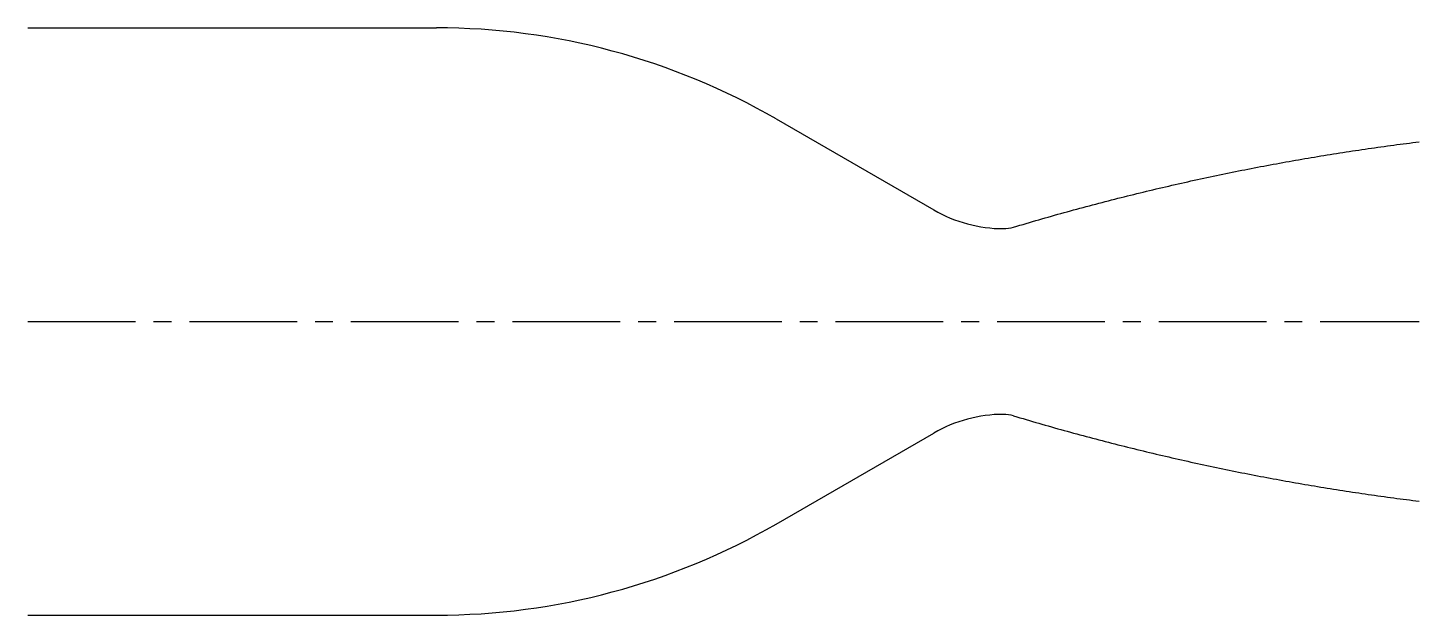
# Model space of a CAD drawing. Header units: millimetres. Extents: x 0 to 246, y -52 to 52.
import ezdxf

# ---------------------------------------------------------------- set-up
doc = ezdxf.new("R2010")
doc.units = ezdxf.units.MM
doc.linetypes.add('CENTER2', pattern=[28.575, 19.05, -3.175, 3.175, -3.175])
doc.layers.get('0').update_dxf_attribs({"color": 1})

msp = doc.modelspace()

# ---------------------------------------------------------------- linework, layer by layer
for p, q in [((0, 51.913238), (72.28091, 51.913238)), ((132.362745, 35.814359), (160.246822, 19.715479)), ((132.362745, -35.814359), (160.246822, -19.715479)), ((0, -51.913238), (72.28091, -51.913238))]:
    msp.add_line(p, q)
at = {"color": 3, "linetype": 'CENTER2'}
msp.add_line((0, 0), (246.098442, 0), dxfattribs=at)
for centre, radius, start, end in [((72.28091, -68.250432), 120.16367, 60, 90), ((172.559127, 41.041018), 24.624611, 240, 270), ((172.559127, 22.687475), 6.271068, 270, 286.688246), ((172.559127, -41.041018), 24.624611, 90, 120), ((172.559127, -22.687475), 6.271068, 73.311754, 90), ((72.28091, 68.250432), 120.16367, 270, 300)]:
    msp.add_arc(centre, radius, start, end)
for points in [[(174.359952, 16.680536), (209.81565, 27.309827), (246.098442, 31.764793)], [(174.359952, -16.680536), (209.81565, -27.309827), (246.098442, -31.764793)]]:
    msp.add_open_spline(points, degree=2)

doc.saveas('drawing.dxf')
